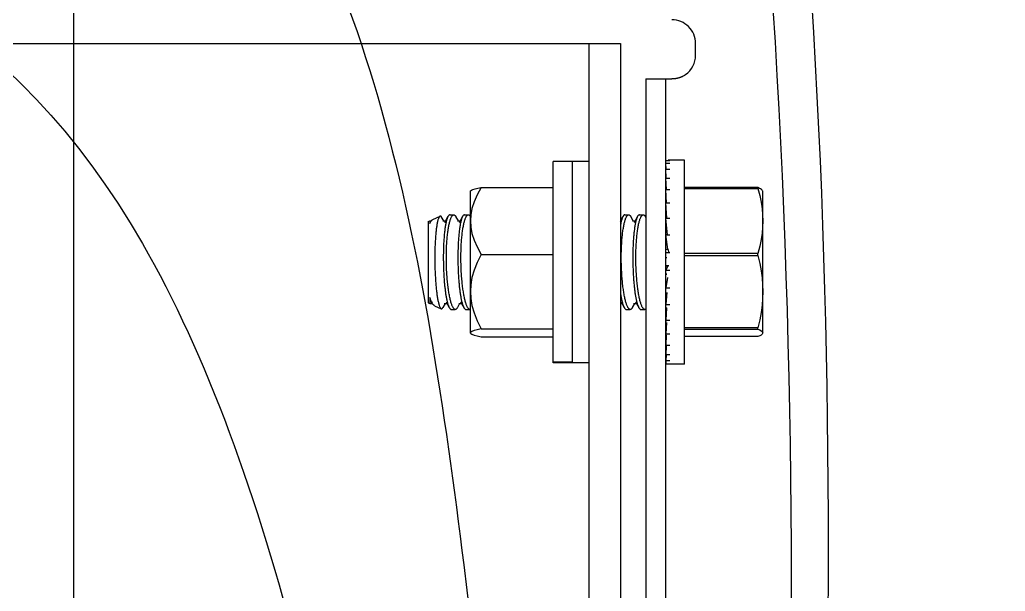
# Model space of a CAD drawing. Header units: feet. Extents: x -17 to 661, y -41 to 600.
# Drawn here: x 608.5351 to 608.9685, y 593.4901 to 593.7415 of the extents above; entities that cross this region are included whole.
import ezdxf

# ---------------------------------------------------------------- set-up
doc = ezdxf.new("R2010")
doc.units = ezdxf.units.FT
doc.header["$MEASUREMENT"] = 0
doc.linetypes.add('CENTER2', pattern=[1.125, 0.75, -0.125, 0.125, -0.125])
for name, color, linetype in [('E-ARRY-POST', 4, 'Continuous'), ('E-CABL-DW', 45, 'DW_CABLE'), ('E-CABL-INST', 1, 'INSTRUMENT_CABLE'), ('E-DIMS', 7, 'Continuous')]:
    doc.layers.add(name, color=color, linetype=linetype)
doc.styles.get("Standard").update_dxf_attribs({"font": 'arial.ttf'})
doc.linetypes.add('DW_CABLE', pattern='A,1,-0.2,["DW",Standard,S=0.1,R=0,X=-0.1,Y=-0.05],-0.2', length=1.4)
doc.linetypes.add('INSTRUMENT_CABLE', pattern='A,1,-0.2,["INST",Standard,S=0.1,R=0,X=-0.09,Y=-0.05],-0.3', length=1.5)

msp = doc.modelspace()

# ---------------------------------------------------------------- linework, layer by layer
at = {"layer": 'E-ARRY-POST', "color": 9}
for p, q in [((608.7993, 593.73112), (608.7993, 590.38671)), ((608.8105, 593.71545), (608.8105, 593.17811)), ((608.78555, 593.67914), (608.76972, 593.67914)), ((608.78555, 593.5906), (608.76972, 593.5906))]:
    msp.add_line(p, q, dxfattribs=at)
for points in [[(608.83229, 593.73112, 0.414214), (608.82188, 593.74154)], [(608.82793, 593.7174, 0.242096), (608.83229, 593.72587)]]:
    msp.add_lwpolyline(points, format="xyb", dxfattribs=at)
for points in [[(608.3183, 593.73112), (608.7993, 593.73112)], [(608.83229, 593.72587), (608.83229, 593.73112)], [(608.82793, 593.7174), (608.82777, 593.71728), (608.82761, 593.71717), (608.82744, 593.71706), (608.82727, 593.71696), (608.82709, 593.71685), (608.82692, 593.71675), (608.82674, 593.71666), (608.82656, 593.71656), (608.82637, 593.71647), (608.82619, 593.71639), (608.82601, 593.71631), (608.82582, 593.71623), (608.82564, 593.71616), (608.82545, 593.71609), (608.82527, 593.71602), (608.82508, 593.71596), (608.8249, 593.7159), (608.82472, 593.71585), (608.82454, 593.7158), (608.82437, 593.71576), (608.82419, 593.71571), (608.82402, 593.71568), (608.82385, 593.71564), (608.82368, 593.71561), (608.82351, 593.71558), (608.82334, 593.71556), (608.82317, 593.71554), (608.82299, 593.71552), (608.82282, 593.7155), (608.82266, 593.71548), (608.82249, 593.71547), (608.82233, 593.71546), (608.82217, 593.71546), (608.82202, 593.71545), (608.82188, 593.71545)], [(608.8105, 593.71545), (608.82188, 593.71545)], [(608.81922, 593.17811), (608.81922, 593.71545)], [(608.76972, 593.5906), (608.76972, 593.67914)], [(608.77805, 593.67914), (608.77805, 593.5906)], [(608.81922, 593.67965), (608.82102, 593.67965)], [(608.81927, 593.67835), (608.81922, 593.67965)], [(608.81927, 593.67835), (608.81922, 593.67959)], [(608.81922, 593.67835), (608.82102, 593.67835)], [(608.81933, 593.67573), (608.81922, 593.67835)], [(608.82746, 593.67979), (608.8202, 593.67979)], [(608.82746, 593.58995), (608.82746, 593.67979)], [(608.81932, 593.67573), (608.81922, 593.67817)], [(608.81922, 593.67573), (608.82102, 593.67573)], [(608.81939, 593.67187), (608.81922, 593.67573)], [(608.81938, 593.67187), (608.81922, 593.67543)], [(608.81922, 593.67187), (608.82102, 593.67187)], [(608.81946, 593.66689), (608.81922, 593.67187)], [(608.81944, 593.66689), (608.81922, 593.67146)], [(608.73809, 593.6677), (608.73627, 593.66444), (608.73492, 593.6614), (608.73399, 593.65852), (608.73344, 593.65574), (608.73326, 593.653)], [(608.73326, 593.66612), (608.7334, 593.66626)], [(608.73326, 593.60362), (608.73326, 593.66612)], [(608.7334, 593.66626), (608.73379, 593.66653), (608.73443, 593.6668), (608.73535, 593.66708), (608.73656, 593.66738), (608.73809, 593.6677)], [(608.73809, 593.6677), (608.76972, 593.6677)], [(608.81922, 593.66689), (608.82102, 593.66689)], [(608.81955, 593.66093), (608.81922, 593.66689)], [(608.81953, 593.66093), (608.81922, 593.66638)], [(608.8597, 593.66765), (608.82746, 593.66765)], [(608.82746, 593.66728), (608.8597, 593.66728)], [(608.8597, 593.66728), (608.8597, 593.66765)], [(608.86177, 593.66626), (608.8616, 593.66652), (608.86131, 593.66678), (608.86091, 593.66706), (608.86038, 593.66734), (608.8597, 593.66765)], [(608.8597, 593.66728), (608.86051, 593.66413), (608.8611, 593.66119), (608.86152, 593.65838), (608.86176, 593.65567), (608.86184, 593.653)], [(608.86184, 593.66612), (608.86177, 593.66626)], [(608.86184, 593.60362), (608.86184, 593.66612)], [(608.81922, 593.66093), (608.82102, 593.66093)], [(608.81968, 593.65418), (608.81922, 593.66093)], [(608.81953, 593.65596), (608.81922, 593.66034)], [(608.7147, 593.6527), (608.71541, 593.65303)], [(608.7147, 593.6527), (608.7147, 593.61704)], [(608.71541, 593.65303), (608.71607, 593.65304)], [(608.71541, 593.65303), (608.71541, 593.65302), (608.71541, 593.65302), (608.71541, 593.65301), (608.71541, 593.65299), (608.71541, 593.65297), (608.71541, 593.65295), (608.71541, 593.65292), (608.71541, 593.65289), (608.71541, 593.65285), (608.71541, 593.65281), (608.71541, 593.65277), (608.71541, 593.65272), (608.71541, 593.65266), (608.71542, 593.6526), (608.71542, 593.65254), (608.71542, 593.65247), (608.71542, 593.6524), (608.71543, 593.65233), (608.71543, 593.65225), (608.71543, 593.65216), (608.71544, 593.65207), (608.71544, 593.65198), (608.71545, 593.65188)], [(608.71545, 593.65188), (608.7155, 593.65201), (608.71555, 593.65213), (608.7156, 593.65224), (608.71566, 593.65235), (608.71571, 593.65246), (608.71577, 593.65256), (608.71582, 593.65266), (608.71588, 593.65276), (608.71593, 593.65285), (608.71599, 593.65293), (608.71605, 593.65301), (608.71611, 593.65309), (608.71616, 593.65316), (608.71622, 593.65323), (608.71628, 593.65329), (608.71634, 593.65335), (608.7164, 593.65341), (608.71646, 593.65346), (608.71652, 593.65351), (608.71658, 593.65355), (608.71664, 593.65359), (608.7167, 593.65362), (608.71676, 593.65365)], [(608.71567, 593.65238), (608.71574, 593.65251)], [(608.71675, 593.65366), (608.71992, 593.65513)], [(608.72017, 593.65516), (608.72009, 593.65517), (608.72001, 593.65516), (608.71992, 593.65513), (608.71984, 593.65508), (608.71976, 593.65501), (608.71967, 593.65492), (608.71959, 593.65481), (608.71951, 593.65468), (608.71943, 593.65452), (608.71935, 593.65435), (608.71927, 593.65415), (608.71919, 593.65393), (608.71911, 593.65369), (608.71903, 593.65343), (608.71895, 593.65316), (608.71888, 593.65286), (608.71881, 593.65254), (608.71874, 593.65221), (608.71867, 593.65186), (608.7186, 593.6515), (608.71854, 593.65112), (608.71847, 593.65073), (608.71841, 593.65033), (608.71835, 593.64992), (608.7183, 593.64948), (608.71824, 593.64903), (608.71819, 593.64856), (608.71814, 593.64807), (608.71809, 593.64756), (608.71804, 593.64704), (608.71799, 593.64651), (608.71795, 593.64596), (608.71791, 593.64539), (608.71787, 593.64482), (608.71783, 593.64423), (608.7178, 593.64363), (608.71777, 593.64302), (608.71774, 593.6424), (608.71772, 593.64178), (608.7177, 593.64115), (608.71768, 593.64051), (608.71766, 593.63988), (608.71765, 593.63924), (608.71764, 593.6386), (608.71763, 593.63796), (608.71763, 593.63733), (608.71763, 593.6367)], [(608.72065, 593.65466), (608.72064, 593.65469), (608.72062, 593.65472), (608.72061, 593.65474), (608.72059, 593.65476), (608.72058, 593.65479), (608.72056, 593.65481), (608.72055, 593.65483), (608.72053, 593.65485), (608.72052, 593.65487), (608.7205, 593.65489), (608.72049, 593.65491), (608.72047, 593.65493), (608.72046, 593.65495), (608.72044, 593.65497), (608.72043, 593.65498), (608.72041, 593.655), (608.7204, 593.65501), (608.72038, 593.65503), (608.72037, 593.65504), (608.72035, 593.65505), (608.72034, 593.65507), (608.72032, 593.65508), (608.72031, 593.65509), (608.72029, 593.6551), (608.72028, 593.65511), (608.72026, 593.65512), (608.72024, 593.65513), (608.72023, 593.65513), (608.72021, 593.65514), (608.7202, 593.65515), (608.72018, 593.65515), (608.72017, 593.65516)], [(608.72159, 593.65303), (608.72065, 593.65466)], [(608.72122, 593.65302), (608.72243, 593.65304)], [(608.72432, 593.6557), (608.72422, 593.65569), (608.72412, 593.65566), (608.72401, 593.65561), (608.72391, 593.65554), (608.72381, 593.65545), (608.72371, 593.65534), (608.7236, 593.6552), (608.72351, 593.65505), (608.72341, 593.65488), (608.72331, 593.65468), (608.72321, 593.65447), (608.72312, 593.65423), (608.72303, 593.65398), (608.72294, 593.6537), (608.72285, 593.65341), (608.72277, 593.6531), (608.72268, 593.65278), (608.7226, 593.65244), (608.72252, 593.65209), (608.72245, 593.65172), (608.72238, 593.65134), (608.72231, 593.65094), (608.72224, 593.65054), (608.72217, 593.65011), (608.72211, 593.64966), (608.72205, 593.6492), (608.72199, 593.64872), (608.72193, 593.64823), (608.72187, 593.64772), (608.72182, 593.64719), (608.72177, 593.64665), (608.72172, 593.6461), (608.72168, 593.64553), (608.72164, 593.64495), (608.7216, 593.64436), (608.72156, 593.64376), (608.72153, 593.64315), (608.7215, 593.64254), (608.72147, 593.64191), (608.72145, 593.64129), (608.72143, 593.64066), (608.72142, 593.64002), (608.7214, 593.63939), (608.72139, 593.63875), (608.72138, 593.63811), (608.72138, 593.63748), (608.72138, 593.63685)], [(608.72208, 593.65238), (608.72341, 593.65488)], [(608.72272, 593.63685), (608.72272, 593.63752), (608.72273, 593.6382), (608.72274, 593.63888), (608.72275, 593.63956), (608.72277, 593.64023), (608.7228, 593.64091), (608.72282, 593.64158), (608.72285, 593.64225), (608.72289, 593.6429), (608.72293, 593.64356), (608.72297, 593.6442), (608.72302, 593.64483), (608.72307, 593.64545), (608.72313, 593.64605), (608.72319, 593.64664), (608.72325, 593.64722), (608.72332, 593.64778), (608.72339, 593.64832), (608.72346, 593.64885), (608.72354, 593.64936), (608.72361, 593.64984), (608.72369, 593.65031), (608.72378, 593.65076), (608.72386, 593.65119), (608.72395, 593.65159), (608.72404, 593.65199), (608.72413, 593.65237), (608.72422, 593.65273), (608.72432, 593.65308), (608.72442, 593.6534), (608.72452, 593.65371), (608.72463, 593.654), (608.72474, 593.65427), (608.72485, 593.65452), (608.72496, 593.65474), (608.72507, 593.65494), (608.72518, 593.65512), (608.72529, 593.65527), (608.72541, 593.6554), (608.72552, 593.65551), (608.72564, 593.65559), (608.72575, 593.65565), (608.72586, 593.65569), (608.72598, 593.6557), (608.72609, 593.65569), (608.7262, 593.65566), (608.72631, 593.65561)], [(608.72432, 593.6557), (608.72599, 593.6557)], [(608.72631, 593.65561), (608.72634, 593.65559), (608.72637, 593.65557), (608.72639, 593.65556), (608.72642, 593.65553), (608.72645, 593.65551), (608.72647, 593.65549), (608.7265, 593.65546), (608.72653, 593.65544), (608.72656, 593.65541), (608.72658, 593.65538), (608.72661, 593.65535), (608.72664, 593.65532), (608.72667, 593.65529), (608.72669, 593.65525), (608.72672, 593.65522), (608.72675, 593.65518), (608.72678, 593.65514), (608.7268, 593.6551), (608.72683, 593.65506), (608.72686, 593.65501), (608.72689, 593.65497), (608.72691, 593.65492), (608.72694, 593.65488)], [(608.728, 593.65303), (608.72694, 593.65488)], [(608.72763, 593.65302), (608.72884, 593.65304)], [(608.73073, 593.6557), (608.73063, 593.65569), (608.73053, 593.65566), (608.73042, 593.65561), (608.73032, 593.65554), (608.73022, 593.65545), (608.73012, 593.65534), (608.73002, 593.6552), (608.72992, 593.65505), (608.72982, 593.65488), (608.72972, 593.65468), (608.72962, 593.65447), (608.72953, 593.65423), (608.72944, 593.65398), (608.72935, 593.6537), (608.72926, 593.65341), (608.72918, 593.6531), (608.72909, 593.65278), (608.72901, 593.65244), (608.72893, 593.65209), (608.72886, 593.65172), (608.72879, 593.65134), (608.72872, 593.65094), (608.72865, 593.65054), (608.72858, 593.65011), (608.72852, 593.64966), (608.72846, 593.6492), (608.7284, 593.64872), (608.72834, 593.64823), (608.72829, 593.64772), (608.72823, 593.64719), (608.72818, 593.64665), (608.72813, 593.6461), (608.72809, 593.64553), (608.72805, 593.64495), (608.72801, 593.64436), (608.72797, 593.64376), (608.72794, 593.64315), (608.72791, 593.64254), (608.72789, 593.64191), (608.72786, 593.64129), (608.72784, 593.64066), (608.72783, 593.64002), (608.72781, 593.63939), (608.7278, 593.63875), (608.72779, 593.63811), (608.72779, 593.63748), (608.72779, 593.63685)], [(608.72849, 593.65238), (608.72982, 593.65488)], [(608.72913, 593.63685), (608.72913, 593.63752), (608.72914, 593.6382), (608.72915, 593.63888), (608.72916, 593.63956), (608.72918, 593.64023), (608.72921, 593.64091), (608.72923, 593.64158), (608.72926, 593.64225), (608.7293, 593.6429), (608.72934, 593.64356), (608.72938, 593.6442), (608.72943, 593.64483), (608.72948, 593.64545), (608.72954, 593.64605), (608.7296, 593.64664), (608.72966, 593.64722), (608.72973, 593.64778), (608.7298, 593.64832), (608.72987, 593.64885), (608.72995, 593.64936), (608.73002, 593.64984), (608.7301, 593.65031), (608.73019, 593.65076), (608.73027, 593.65119), (608.73036, 593.65159), (608.73045, 593.65199), (608.73054, 593.65237), (608.73063, 593.65273), (608.73073, 593.65308), (608.73083, 593.6534), (608.73093, 593.65371), (608.73104, 593.654), (608.73115, 593.65427), (608.73126, 593.65452), (608.73137, 593.65474), (608.73148, 593.65494), (608.73159, 593.65512), (608.7317, 593.65527), (608.73182, 593.6554), (608.73193, 593.65551), (608.73205, 593.65559), (608.73216, 593.65565), (608.73227, 593.65569), (608.73239, 593.6557), (608.7325, 593.65569), (608.73261, 593.65566), (608.73272, 593.65561)], [(608.73073, 593.6557), (608.7324, 593.6557)], [(608.73272, 593.65561), (608.73275, 593.65559), (608.73277, 593.65558), (608.73279, 593.65556), (608.73282, 593.65555), (608.73284, 593.65553), (608.73286, 593.65551), (608.73288, 593.65549), (608.73291, 593.65547), (608.73293, 593.65545), (608.73295, 593.65542), (608.73298, 593.6554), (608.733, 593.65537), (608.73303, 593.65535), (608.73305, 593.65532), (608.73307, 593.65529), (608.7331, 593.65526), (608.73312, 593.65523), (608.73314, 593.6552), (608.73317, 593.65517), (608.73319, 593.65513), (608.73321, 593.6551), (608.73324, 593.65506), (608.73326, 593.65503)], [(608.73326, 593.653), (608.73344, 593.65026), (608.73399, 593.64748), (608.73492, 593.6446), (608.73627, 593.64156), (608.73809, 593.6383)], [(608.80125, 593.6557), (608.80115, 593.65569), (608.80106, 593.65567), (608.80096, 593.65562), (608.80087, 593.65556), (608.80078, 593.65549), (608.80068, 593.6554), (608.80059, 593.65529), (608.8005, 593.65516), (608.80041, 593.65502), (608.80032, 593.65486), (608.80023, 593.65468), (608.80014, 593.65448), (608.80006, 593.65427), (608.79997, 593.65404), (608.79989, 593.6538), (608.79981, 593.65354), (608.79973, 593.65326), (608.79966, 593.65297), (608.79958, 593.65267), (608.79951, 593.65236), (608.79944, 593.65203), (608.79937, 593.6517), (608.7993, 593.65135)], [(608.7993, 593.65294), (608.80033, 593.65488)], [(608.7993, 593.65304), (608.79935, 593.65304)], [(608.79964, 593.63685), (608.79965, 593.63753), (608.79965, 593.6382), (608.79966, 593.63888), (608.79968, 593.63956), (608.7997, 593.64024), (608.79972, 593.64091), (608.79975, 593.64159), (608.79978, 593.64225), (608.79981, 593.64291), (608.79985, 593.64357), (608.7999, 593.64421), (608.79995, 593.64484), (608.8, 593.64546), (608.80005, 593.64606), (608.80011, 593.64665), (608.80018, 593.64723), (608.80024, 593.64779), (608.80031, 593.64833), (608.80039, 593.64886), (608.80046, 593.64936), (608.80054, 593.64985), (608.80062, 593.65032), (608.8007, 593.65076), (608.80078, 593.65119), (608.80087, 593.6516), (608.80096, 593.65199), (608.80105, 593.65237), (608.80115, 593.65274), (608.80125, 593.65309), (608.80135, 593.65341), (608.80145, 593.65372), (608.80156, 593.65401), (608.80166, 593.65428), (608.80177, 593.65453), (608.80188, 593.65475), (608.80199, 593.65495), (608.80211, 593.65512), (608.80222, 593.65528), (608.80233, 593.6554), (608.80245, 593.65551), (608.80256, 593.65559), (608.80268, 593.65565), (608.80279, 593.65569), (608.8029, 593.6557), (608.80301, 593.65569), (608.80313, 593.65566), (608.80324, 593.65561)], [(608.80125, 593.6557), (608.80291, 593.6557)], [(608.80324, 593.65561), (608.80329, 593.65557), (608.80335, 593.65553), (608.80341, 593.65548), (608.80346, 593.65543), (608.80352, 593.65537), (608.80358, 593.6553), (608.80363, 593.65523), (608.80369, 593.65515), (608.80375, 593.65506), (608.80381, 593.65497), (608.80386, 593.65487)], [(608.80492, 593.65303), (608.80386, 593.65488)], [(608.80455, 593.65302), (608.80576, 593.65304)], [(608.80766, 593.6557), (608.80755, 593.65569), (608.80745, 593.65566), (608.80735, 593.65561), (608.80724, 593.65554), (608.80714, 593.65545), (608.80704, 593.65534), (608.80694, 593.6552), (608.80684, 593.65505), (608.80674, 593.65488), (608.80664, 593.65468), (608.80655, 593.65447), (608.80645, 593.65423), (608.80636, 593.65398), (608.80627, 593.6537), (608.80619, 593.65341), (608.8061, 593.6531), (608.80602, 593.65278), (608.80594, 593.65244), (608.80586, 593.65209), (608.80578, 593.65172), (608.80571, 593.65134), (608.80564, 593.65094), (608.80557, 593.65054), (608.80551, 593.65011), (608.80544, 593.64966), (608.80538, 593.6492), (608.80532, 593.64872), (608.80526, 593.64823), (608.80521, 593.64772), (608.80516, 593.64719), (608.8051, 593.64665), (608.80506, 593.6461), (608.80501, 593.64553), (608.80497, 593.64495), (608.80493, 593.64436), (608.8049, 593.64376), (608.80486, 593.64315), (608.80483, 593.64254), (608.80481, 593.64191), (608.80479, 593.64129), (608.80477, 593.64066), (608.80475, 593.64002), (608.80473, 593.63939), (608.80472, 593.63875), (608.80472, 593.63811), (608.80471, 593.63748), (608.80471, 593.63685)], [(608.80541, 593.65238), (608.80674, 593.65488)], [(608.80605, 593.63685), (608.80606, 593.63753), (608.80606, 593.6382), (608.80607, 593.63888), (608.80609, 593.63956), (608.80611, 593.64024), (608.80613, 593.64091), (608.80616, 593.64159), (608.80619, 593.64225), (608.80622, 593.64291), (608.80626, 593.64357), (608.80631, 593.64421), (608.80636, 593.64484), (608.80641, 593.64546), (608.80646, 593.64606), (608.80652, 593.64665), (608.80659, 593.64723), (608.80665, 593.64779), (608.80672, 593.64833), (608.8068, 593.64886), (608.80687, 593.64936), (608.80695, 593.64985), (608.80703, 593.65032), (608.80711, 593.65076), (608.80719, 593.65119), (608.80728, 593.6516), (608.80737, 593.65199), (608.80746, 593.65237), (608.80756, 593.65274), (608.80766, 593.65309), (608.80776, 593.65341), (608.80786, 593.65372), (608.80797, 593.65401), (608.80807, 593.65428), (608.80818, 593.65453), (608.80829, 593.65475), (608.8084, 593.65495), (608.80852, 593.65512), (608.80863, 593.65528), (608.80874, 593.6554), (608.80886, 593.65551), (608.80897, 593.65559), (608.80909, 593.65565), (608.8092, 593.65569), (608.80931, 593.6557), (608.80942, 593.65569), (608.80954, 593.65566), (608.80965, 593.65561)], [(608.80766, 593.6557), (608.80932, 593.6557)], [(608.80965, 593.65561), (608.8097, 593.65557), (608.80976, 593.65553), (608.80982, 593.65548), (608.80987, 593.65543), (608.80993, 593.65537), (608.80999, 593.6553), (608.81004, 593.65523), (608.8101, 593.65515), (608.81016, 593.65506), (608.81022, 593.65497), (608.81027, 593.65487)], [(608.8105, 593.65448), (608.81027, 593.65488)], [(608.81922, 593.65596), (608.81956, 593.65596)], [(608.81922, 593.65535), (608.8196, 593.65535)], [(608.81922, 593.65418), (608.82102, 593.65418)], [(608.8199, 593.64685), (608.81922, 593.65418)], [(608.81922, 593.65411), (608.81922, 593.65411)], [(608.81922, 593.6523), (608.81939, 593.6523)], [(608.86184, 593.653), (608.86176, 593.65033), (608.86152, 593.64762), (608.8611, 593.64481), (608.86051, 593.64187), (608.8597, 593.63872)], [(608.81922, 593.64995), (608.81961, 593.64995)], [(608.81922, 593.64714), (608.81987, 593.64714)], [(608.81922, 593.64685), (608.82102, 593.64685)], [(608.82017, 593.64051), (608.81922, 593.64685)], [(608.81922, 593.64396), (608.81965, 593.64396)], [(608.81922, 593.64051), (608.82017, 593.64051)], [(608.82017, 593.64051), (608.82049, 593.63915)], [(608.71763, 593.6367), (608.71763, 593.63606), (608.71763, 593.63542), (608.71764, 593.63478), (608.71765, 593.63412), (608.71766, 593.63347), (608.71768, 593.63281), (608.7177, 593.63215), (608.71772, 593.63149), (608.71774, 593.63083), (608.71777, 593.63018), (608.7178, 593.62952), (608.71783, 593.62888), (608.71787, 593.62824), (608.71791, 593.62761), (608.71795, 593.62699), (608.71799, 593.62638), (608.71804, 593.62577), (608.71809, 593.62519), (608.71814, 593.62461), (608.71819, 593.62405), (608.71824, 593.6235), (608.7183, 593.62297), (608.71835, 593.62246), (608.71841, 593.62196), (608.71847, 593.62147), (608.71854, 593.62099), (608.7186, 593.62052), (608.71867, 593.62006), (608.71874, 593.61962), (608.71881, 593.61918), (608.71888, 593.61876), (608.71895, 593.61836), (608.71903, 593.61797), (608.71911, 593.6176), (608.71919, 593.61725), (608.71927, 593.61691), (608.71935, 593.6166), (608.71943, 593.61631), (608.71951, 593.61603), (608.71959, 593.61578), (608.71967, 593.61555), (608.71976, 593.61533), (608.71984, 593.61514), (608.71992, 593.61497), (608.72001, 593.61482), (608.72009, 593.61469), (608.72017, 593.61458)], [(608.72138, 593.63685), (608.72138, 593.63632), (608.72138, 593.63578), (608.72139, 593.63523), (608.72139, 593.63468), (608.7214, 593.63413), (608.72142, 593.63357), (608.72143, 593.63301), (608.72145, 593.63245), (608.72147, 593.6319), (608.72149, 593.63134), (608.72151, 593.63078), (608.72154, 593.63023), (608.72156, 593.62968), (608.72159, 593.62913), (608.72163, 593.62858), (608.72166, 593.62805), (608.7217, 593.62751), (608.72174, 593.62699), (608.72178, 593.62647), (608.72182, 593.62595), (608.72187, 593.62545), (608.72191, 593.62495), (608.72196, 593.62447), (608.72201, 593.62399), (608.72206, 593.62352), (608.72212, 593.62307), (608.72217, 593.62262), (608.72223, 593.62219), (608.72228, 593.62177), (608.72234, 593.62136), (608.7224, 593.62095), (608.72246, 593.62055), (608.72253, 593.62016), (608.7226, 593.61978), (608.72266, 593.61941), (608.72273, 593.61904), (608.72281, 593.61868), (608.72288, 593.61834), (608.72295, 593.618), (608.72303, 593.61768), (608.72311, 593.61736), (608.72319, 593.61707), (608.72327, 593.61678), (608.72335, 593.61651), (608.72343, 593.61625), (608.72352, 593.616), (608.7236, 593.61577), (608.72369, 593.61556), (608.72377, 593.61535), (608.72386, 593.61517), (608.72395, 593.61499), (608.72403, 593.61484), (608.72412, 593.61469), (608.72421, 593.61456), (608.7243, 593.61445), (608.72438, 593.61435), (608.72447, 593.61426), (608.72456, 593.61419), (608.72465, 593.61413)], [(608.72631, 593.61413), (608.7262, 593.61421), (608.72609, 593.6143), (608.72598, 593.61443), (608.72586, 593.61457), (608.72575, 593.61474), (608.72564, 593.61493), (608.72552, 593.61514), (608.72541, 593.61537), (608.72529, 593.61563), (608.72518, 593.61591), (608.72507, 593.61622), (608.72496, 593.61654), (608.72485, 593.61689), (608.72474, 593.61726), (608.72463, 593.61764), (608.72452, 593.61805), (608.72442, 593.61847), (608.72432, 593.61891), (608.72422, 593.61936), (608.72413, 593.61983), (608.72404, 593.62031), (608.72395, 593.6208), (608.72386, 593.62131), (608.72378, 593.62182), (608.72369, 593.62236), (608.72361, 593.62291), (608.72354, 593.62348), (608.72346, 593.62407), (608.72339, 593.62468), (608.72332, 593.62529), (608.72325, 593.62592), (608.72319, 593.62657), (608.72313, 593.62722), (608.72307, 593.62789), (608.72302, 593.62856), (608.72297, 593.62924), (608.72293, 593.62993), (608.72289, 593.63062), (608.72285, 593.63132), (608.72282, 593.63202), (608.7228, 593.63272), (608.72277, 593.63342), (608.72275, 593.63411), (608.72274, 593.63481), (608.72273, 593.6355), (608.72272, 593.63618), (608.72272, 593.63685)], [(608.72779, 593.63685), (608.72779, 593.63632), (608.72779, 593.63578), (608.7278, 593.63523), (608.7278, 593.63468), (608.72781, 593.63413), (608.72783, 593.63357), (608.72784, 593.63301), (608.72786, 593.63245), (608.72788, 593.6319), (608.7279, 593.63134), (608.72792, 593.63078), (608.72795, 593.63023), (608.72797, 593.62968), (608.72801, 593.62913), (608.72804, 593.62858), (608.72807, 593.62805), (608.72811, 593.62751), (608.72815, 593.62699), (608.72819, 593.62647), (608.72823, 593.62595), (608.72828, 593.62545), (608.72832, 593.62495), (608.72837, 593.62447), (608.72842, 593.62399), (608.72847, 593.62352), (608.72853, 593.62307), (608.72858, 593.62262), (608.72864, 593.62219), (608.72869, 593.62177), (608.72875, 593.62136), (608.72881, 593.62095), (608.72887, 593.62055), (608.72894, 593.62016), (608.72901, 593.61978), (608.72907, 593.61941), (608.72914, 593.61904), (608.72922, 593.61868), (608.72929, 593.61834), (608.72936, 593.618), (608.72944, 593.61768), (608.72952, 593.61736), (608.7296, 593.61707), (608.72968, 593.61678), (608.72976, 593.61651), (608.72984, 593.61625), (608.72993, 593.616), (608.73001, 593.61577), (608.7301, 593.61556), (608.73018, 593.61535), (608.73027, 593.61517), (608.73036, 593.61499), (608.73044, 593.61484), (608.73053, 593.61469), (608.73062, 593.61456), (608.73071, 593.61445), (608.7308, 593.61435), (608.73088, 593.61426), (608.73097, 593.61419), (608.73106, 593.61413)], [(608.73272, 593.61413), (608.73261, 593.61421), (608.7325, 593.6143), (608.73239, 593.61443), (608.73227, 593.61457), (608.73216, 593.61474), (608.73205, 593.61493), (608.73193, 593.61514), (608.73182, 593.61537), (608.7317, 593.61563), (608.73159, 593.61591), (608.73148, 593.61622), (608.73137, 593.61654), (608.73126, 593.61689), (608.73115, 593.61726), (608.73104, 593.61764), (608.73093, 593.61805), (608.73083, 593.61847), (608.73073, 593.61891), (608.73063, 593.61936), (608.73054, 593.61983), (608.73045, 593.62031), (608.73036, 593.6208), (608.73027, 593.62131), (608.73019, 593.62182), (608.7301, 593.62236), (608.73002, 593.62291), (608.72995, 593.62348), (608.72987, 593.62407), (608.7298, 593.62468), (608.72973, 593.62529), (608.72966, 593.62592), (608.7296, 593.62657), (608.72954, 593.62722), (608.72948, 593.62789), (608.72943, 593.62856), (608.72938, 593.62924), (608.72934, 593.62993), (608.7293, 593.63062), (608.72926, 593.63132), (608.72923, 593.63202), (608.72921, 593.63272), (608.72918, 593.63342), (608.72916, 593.63411), (608.72915, 593.63481), (608.72914, 593.6355), (608.72913, 593.63618), (608.72913, 593.63685)], [(608.73809, 593.6383), (608.73627, 593.63467), (608.73492, 593.63128), (608.73399, 593.62806), (608.73344, 593.62495), (608.73326, 593.62189)], [(608.73809, 593.6383), (608.76972, 593.6383)], [(608.80324, 593.61413), (608.80313, 593.61421), (608.80301, 593.6143), (608.8029, 593.61442), (608.80279, 593.61457), (608.80268, 593.61473), (608.80256, 593.61492), (608.80245, 593.61513), (608.80233, 593.61537), (608.80222, 593.61563), (608.80211, 593.6159), (608.80199, 593.61621), (608.80188, 593.61653), (608.80177, 593.61688), (608.80166, 593.61724), (608.80156, 593.61763), (608.80145, 593.61804), (608.80135, 593.61846), (608.80125, 593.6189), (608.80115, 593.61935), (608.80105, 593.61982), (608.80096, 593.6203), (608.80087, 593.6208), (608.80078, 593.6213), (608.8007, 593.62182), (608.80062, 593.62235), (608.80054, 593.6229), (608.80046, 593.62347), (608.80039, 593.62406), (608.80031, 593.62466), (608.80024, 593.62528), (608.80018, 593.62591), (608.80011, 593.62655), (608.80005, 593.62721), (608.8, 593.62787), (608.79995, 593.62855), (608.7999, 593.62923), (608.79985, 593.62992), (608.79981, 593.63061), (608.79978, 593.63131), (608.79975, 593.63201), (608.79972, 593.63271), (608.7997, 593.63341), (608.79968, 593.63411), (608.79966, 593.63481), (608.79965, 593.6355), (608.79965, 593.63618), (608.79964, 593.63685)], [(608.80471, 593.63685), (608.80471, 593.63632), (608.80471, 593.63578), (608.80472, 593.63523), (608.80473, 593.63468), (608.80474, 593.63413), (608.80475, 593.63357), (608.80476, 593.63301), (608.80478, 593.63245), (608.8048, 593.6319), (608.80482, 593.63134), (608.80484, 593.63078), (608.80487, 593.63023), (608.8049, 593.62968), (608.80493, 593.62913), (608.80496, 593.62858), (608.805, 593.62805), (608.80503, 593.62751), (608.80507, 593.62699), (608.80511, 593.62647), (608.80516, 593.62595), (608.8052, 593.62545), (608.80525, 593.62495), (608.8053, 593.62447), (608.80535, 593.62399), (608.8054, 593.62352), (608.80545, 593.62307), (608.8055, 593.62262), (608.80556, 593.62219), (608.80562, 593.62177), (608.80567, 593.62136), (608.80573, 593.62095), (608.8058, 593.62055), (608.80586, 593.62016), (608.80593, 593.61978), (608.806, 593.61941), (608.80607, 593.61904), (608.80614, 593.61868), (608.80621, 593.61834), (608.80629, 593.618), (608.80636, 593.61768), (608.80644, 593.61736), (608.80652, 593.61707), (608.8066, 593.61678), (608.80668, 593.61651), (608.80677, 593.61625), (608.80685, 593.616), (608.80693, 593.61577), (608.80702, 593.61556), (608.80711, 593.61535), (608.80719, 593.61517), (608.80728, 593.61499), (608.80737, 593.61484), (608.80745, 593.61469), (608.80754, 593.61456), (608.80763, 593.61445), (608.80772, 593.61435), (608.80781, 593.61426), (608.80789, 593.61419), (608.80798, 593.61413)], [(608.80965, 593.61413), (608.80954, 593.61421), (608.80942, 593.6143), (608.80931, 593.61442), (608.8092, 593.61457), (608.80909, 593.61473), (608.80897, 593.61492), (608.80886, 593.61513), (608.80874, 593.61537), (608.80863, 593.61563), (608.80852, 593.6159), (608.8084, 593.61621), (608.80829, 593.61653), (608.80818, 593.61688), (608.80807, 593.61724), (608.80797, 593.61763), (608.80786, 593.61804), (608.80776, 593.61846), (608.80766, 593.6189), (608.80756, 593.61935), (608.80746, 593.61982), (608.80737, 593.6203), (608.80728, 593.6208), (608.80719, 593.6213), (608.80711, 593.62182), (608.80703, 593.62235), (608.80695, 593.6229), (608.80687, 593.62347), (608.8068, 593.62406), (608.80672, 593.62466), (608.80665, 593.62528), (608.80659, 593.62591), (608.80652, 593.62655), (608.80646, 593.62721), (608.80641, 593.62787), (608.80636, 593.62855), (608.80631, 593.62923), (608.80626, 593.62992), (608.80622, 593.63061), (608.80619, 593.63131), (608.80616, 593.63201), (608.80613, 593.63271), (608.80611, 593.63341), (608.80609, 593.63411), (608.80607, 593.63481), (608.80606, 593.6355), (608.80606, 593.63618), (608.80605, 593.63685)], [(608.81922, 593.63915), (608.82102, 593.63915)], [(608.81922, 593.63688), (608.81974, 593.63688)], [(608.8597, 593.63872), (608.82746, 593.63872)], [(608.82746, 593.63784), (608.8597, 593.63784)], [(608.8597, 593.63784), (608.8597, 593.63872)], [(608.8597, 593.63784), (608.86051, 593.63433), (608.8611, 593.63103), (608.86152, 593.6279), (608.86176, 593.62487), (608.86184, 593.62189)], [(608.82058, 593.63322), (608.81922, 593.63322)], [(608.81922, 593.6332), (608.82017, 593.6332)], [(608.82017, 593.6332), (608.81922, 593.63132)], [(608.81922, 593.63132), (608.82102, 593.63132)], [(608.8196, 593.62964), (608.81922, 593.62964)], [(608.81922, 593.62956), (608.81962, 593.62956)], [(608.81995, 593.62815), (608.81922, 593.62359)], [(608.81964, 593.62622), (608.81922, 593.62622)], [(608.81922, 593.62608), (608.81962, 593.62608)], [(608.81922, 593.62359), (608.82102, 593.62359)], [(608.81934, 593.62306), (608.81922, 593.62306)], [(608.81922, 593.62288), (608.81939, 593.62288)], [(608.71545, 593.61938), (608.71544, 593.61919), (608.71544, 593.61901), (608.71543, 593.61884), (608.71543, 593.61867), (608.71542, 593.61851), (608.71542, 593.61836), (608.71542, 593.61821), (608.71541, 593.61807), (608.71541, 593.61794), (608.71541, 593.61781), (608.71541, 593.61769), (608.71541, 593.61758), (608.71541, 593.61747), (608.71541, 593.61737), (608.71541, 593.61728), (608.71541, 593.6172), (608.71541, 593.61712), (608.71541, 593.61705), (608.71541, 593.61698), (608.71541, 593.61692), (608.71541, 593.61687), (608.71542, 593.61683), (608.71542, 593.61679)], [(608.71715, 593.61599), (608.71709, 593.61603), (608.71704, 593.61608), (608.71699, 593.61614), (608.71694, 593.61619), (608.71689, 593.61625), (608.71684, 593.61631), (608.71679, 593.61638), (608.71674, 593.61644), (608.71669, 593.61651), (608.71664, 593.61659), (608.71659, 593.61666), (608.71654, 593.61674), (608.71649, 593.61683), (608.71644, 593.61691), (608.71639, 593.617), (608.71634, 593.61709), (608.71629, 593.61719), (608.71624, 593.61728), (608.71619, 593.61738), (608.71614, 593.61749), (608.7161, 593.61759), (608.71605, 593.6177), (608.716, 593.61781), (608.71595, 593.61793), (608.7159, 593.61805), (608.71586, 593.61817), (608.71581, 593.61829), (608.71576, 593.61842), (608.71572, 593.61854), (608.71567, 593.61868), (608.71562, 593.61881), (608.71558, 593.61895), (608.71553, 593.61909), (608.71549, 593.61923), (608.71545, 593.61938)], [(608.73326, 593.62189), (608.73344, 593.61884), (608.73399, 593.61573), (608.73492, 593.61251), (608.73627, 593.60912), (608.73809, 593.60548)], [(608.7993, 593.6211), (608.79935, 593.62078), (608.7994, 593.62046), (608.79946, 593.62014), (608.79951, 593.61983), (608.79956, 593.61953), (608.79962, 593.61923), (608.79968, 593.61893), (608.79974, 593.61864), (608.7998, 593.61836), (608.79986, 593.61809), (608.79992, 593.61782), (608.79998, 593.61757), (608.80004, 593.61732), (608.80011, 593.61707), (608.80017, 593.61684), (608.80024, 593.61661), (608.80031, 593.6164), (608.80037, 593.61619), (608.80044, 593.616), (608.80051, 593.61581), (608.80058, 593.61563), (608.80065, 593.61546), (608.80072, 593.6153), (608.80079, 593.61515), (608.80086, 593.61501), (608.80093, 593.61488), (608.801, 593.61476), (608.80107, 593.61465), (608.80114, 593.61455), (608.80122, 593.61445), (608.80129, 593.61437), (608.80136, 593.6143), (608.80143, 593.61423), (608.8015, 593.61418), (608.80157, 593.61413)], [(608.81972, 593.62146), (608.81922, 593.61621)], [(608.81961, 593.62026), (608.81922, 593.62026)], [(608.81922, 593.62003), (608.81959, 593.62003)], [(608.81938, 593.6179), (608.81922, 593.6179)], [(608.81922, 593.61764), (608.81936, 593.61764)], [(608.86184, 593.62189), (608.86176, 593.61891), (608.86152, 593.61588), (608.8611, 593.61275), (608.86051, 593.60946), (608.8597, 593.60594)], [(608.7147, 593.61704), (608.71544, 593.6167)], [(608.71542, 593.61679), (608.71542, 593.61677), (608.71542, 593.61676), (608.71542, 593.61675), (608.71542, 593.61674), (608.71543, 593.61673), (608.71543, 593.61672), (608.71543, 593.61671), (608.71543, 593.61671), (608.71543, 593.6167), (608.71543, 593.6167), (608.71544, 593.6167)], [(608.71544, 593.6167), (608.71656, 593.61671)], [(608.71618, 593.61736), (608.71643, 593.61693)], [(608.71755, 593.61572), (608.71751, 593.61573), (608.71747, 593.61575), (608.71744, 593.61577), (608.7174, 593.6158), (608.71736, 593.61582), (608.71733, 593.61584), (608.71729, 593.61587), (608.71725, 593.6159), (608.71722, 593.61593), (608.71718, 593.61596), (608.71715, 593.61599)], [(608.71755, 593.61571), (608.72042, 593.61438)], [(608.72017, 593.61458), (608.72018, 593.61457), (608.7202, 593.61455), (608.72021, 593.61453), (608.72023, 593.61451), (608.72025, 593.6145), (608.72026, 593.61448), (608.72028, 593.61447), (608.72029, 593.61446), (608.72031, 593.61444), (608.72032, 593.61443), (608.72034, 593.61442), (608.72035, 593.61441), (608.72037, 593.6144), (608.72038, 593.61439), (608.7204, 593.61438), (608.72042, 593.61438), (608.72043, 593.61437), (608.72045, 593.61436), (608.72046, 593.61436), (608.72048, 593.61435), (608.72049, 593.61435), (608.72051, 593.61435), (608.72052, 593.61434), (608.72054, 593.61434), (608.72055, 593.61434), (608.72057, 593.61434), (608.72058, 593.61434), (608.7206, 593.61434), (608.72061, 593.61434), (608.72063, 593.61434), (608.72065, 593.61435), (608.72066, 593.61435), (608.72068, 593.61436), (608.72069, 593.61436), (608.72071, 593.61437), (608.72072, 593.61437), (608.72074, 593.61438), (608.72075, 593.61439), (608.72077, 593.6144), (608.72078, 593.61441), (608.7208, 593.61442), (608.72081, 593.61443), (608.72083, 593.61444), (608.72084, 593.61445), (608.72086, 593.61447), (608.72087, 593.61448), (608.72089, 593.6145), (608.7209, 593.61451), (608.72092, 593.61453), (608.72093, 593.61454), (608.72095, 593.61456), (608.72096, 593.61458), (608.72098, 593.6146), (608.72099, 593.61462), (608.72101, 593.61464), (608.72102, 593.61466), (608.72104, 593.61468), (608.72105, 593.61471), (608.72107, 593.61473), (608.72108, 593.61475), (608.7211, 593.61478), (608.72111, 593.6148), (608.72112, 593.61483), (608.72114, 593.61486)], [(608.72212, 593.6167), (608.72114, 593.61486)], [(608.72175, 593.6167), (608.72296, 593.61671)], [(608.72259, 593.61736), (608.72402, 593.61486)], [(608.72465, 593.61413), (608.72468, 593.61411), (608.7247, 593.6141), (608.72473, 593.61409), (608.72476, 593.61408), (608.72479, 593.61407), (608.72482, 593.61406), (608.72485, 593.61405), (608.72488, 593.61405), (608.72491, 593.61404), (608.72494, 593.61404), (608.72497, 593.61404)], [(608.72497, 593.61404), (608.72664, 593.61404)], [(608.72755, 593.61486), (608.7275, 593.61476), (608.72744, 593.61467), (608.72739, 593.61459), (608.72734, 593.61452), (608.72729, 593.61445), (608.72723, 593.61438), (608.72718, 593.61432), (608.72713, 593.61427), (608.72707, 593.61422), (608.72702, 593.61418), (608.72696, 593.61414), (608.72691, 593.61411), (608.72685, 593.61409), (608.7268, 593.61407), (608.72675, 593.61405), (608.72669, 593.61404), (608.72664, 593.61404), (608.72658, 593.61404), (608.72653, 593.61405), (608.72647, 593.61406), (608.72642, 593.61408), (608.72637, 593.6141), (608.72631, 593.61413)], [(608.72853, 593.6167), (608.72755, 593.61486)], [(608.72816, 593.6167), (608.72937, 593.61671)], [(608.729, 593.61736), (608.73043, 593.61486)], [(608.73106, 593.61413), (608.73109, 593.61411), (608.73111, 593.6141), (608.73114, 593.61409), (608.73117, 593.61408), (608.7312, 593.61407), (608.73123, 593.61406), (608.73126, 593.61405), (608.73129, 593.61405), (608.73132, 593.61404), (608.73135, 593.61404), (608.73138, 593.61404)], [(608.73138, 593.61404), (608.73305, 593.61404)], [(608.73326, 593.61408), (608.73324, 593.61407), (608.73321, 593.61407), (608.73319, 593.61406), (608.73317, 593.61405), (608.73314, 593.61405), (608.73312, 593.61404), (608.7331, 593.61404), (608.73307, 593.61404), (608.73305, 593.61404), (608.73303, 593.61404), (608.733, 593.61404), (608.73298, 593.61404), (608.73295, 593.61405), (608.73293, 593.61405), (608.73291, 593.61405), (608.73288, 593.61406), (608.73286, 593.61407), (608.73284, 593.61408), (608.73282, 593.61408), (608.73279, 593.61409), (608.73277, 593.61411), (608.73275, 593.61412), (608.73272, 593.61413)], [(608.7993, 593.61671), (608.79988, 593.61671)], [(608.79952, 593.61736), (608.80094, 593.61486)], [(608.80157, 593.61413), (608.8016, 593.61411), (608.80163, 593.6141), (608.80166, 593.61409), (608.80169, 593.61408), (608.80172, 593.61407), (608.80175, 593.61406), (608.80178, 593.61405), (608.80181, 593.61405), (608.80184, 593.61404), (608.80187, 593.61404), (608.8019, 593.61404)], [(608.8019, 593.61404), (608.80356, 593.61404)], [(608.80447, 593.61486), (608.80436, 593.61467), (608.80425, 593.6145), (608.80414, 593.61436), (608.80403, 593.61425), (608.80392, 593.61416), (608.8038, 593.6141), (608.80369, 593.61406), (608.80357, 593.61404), (608.80346, 593.61405), (608.80335, 593.61408), (608.80324, 593.61413)], [(608.80545, 593.6167), (608.80447, 593.61486)], [(608.80508, 593.6167), (608.80629, 593.61671)], [(608.80593, 593.61736), (608.80735, 593.61486)], [(608.80798, 593.61413), (608.80801, 593.61411), (608.80804, 593.6141), (608.80807, 593.61409), (608.8081, 593.61408), (608.80813, 593.61407), (608.80816, 593.61406), (608.80819, 593.61405), (608.80822, 593.61405), (608.80825, 593.61404), (608.80828, 593.61404), (608.80831, 593.61404)], [(608.80831, 593.61404), (608.80997, 593.61404)], [(608.8105, 593.61431), (608.81042, 593.61424), (608.81035, 593.61418), (608.81027, 593.61413), (608.81019, 593.61409), (608.81011, 593.61406), (608.81003, 593.61404), (608.80996, 593.61404), (608.80988, 593.61405), (608.8098, 593.61406), (608.80972, 593.61409), (608.80965, 593.61413)], [(608.81922, 593.61621), (608.82102, 593.61621)], [(608.81926, 593.61606), (608.81922, 593.61606)], [(608.81922, 593.61577), (608.81933, 593.61577)], [(608.81958, 593.61479), (608.81922, 593.61479)], [(608.81959, 593.61473), (608.81922, 593.6094)], [(608.81922, 593.61448), (608.81958, 593.61448)], [(608.81955, 593.61413), (608.81922, 593.61413)], [(608.81922, 593.61381), (608.81953, 593.61381)], [(608.81922, 593.61378), (608.81953, 593.61378)], [(608.81922, 593.6094), (608.82102, 593.6094)], [(608.81925, 593.60928), (608.81922, 593.60881)], [(608.73809, 593.60548), (608.73627, 593.6051), (608.73492, 593.60474), (608.73399, 593.60441), (608.73344, 593.60408), (608.73326, 593.60376)], [(608.73809, 593.60548), (608.76972, 593.60548)], [(608.81922, 593.60881), (608.81938, 593.60881)], [(608.8195, 593.60838), (608.81922, 593.60336)], [(608.8597, 593.60594), (608.82746, 593.60594)], [(608.82746, 593.60543), (608.8597, 593.60543)], [(608.8597, 593.60543), (608.8597, 593.60594)], [(608.8597, 593.60543), (608.86051, 593.60506), (608.8611, 593.60472), (608.86152, 593.60439), (608.86176, 593.60407), (608.86184, 593.60376)], [(608.73326, 593.60376), (608.73344, 593.60344), (608.73399, 593.60312), (608.73492, 593.60278), (608.73627, 593.60242), (608.73809, 593.60204)], [(608.73326, 593.60362), (608.7334, 593.60348)], [(608.73809, 593.60204), (608.76972, 593.60204)], [(608.81922, 593.60336), (608.82102, 593.60336)], [(608.81924, 593.60329), (608.81922, 593.60285)], [(608.81922, 593.60285), (608.81938, 593.60285)], [(608.81944, 593.60269), (608.81922, 593.59828)], [(608.8597, 593.60209), (608.82746, 593.60209)], [(608.86184, 593.60376), (608.86176, 593.60345), (608.86152, 593.60313), (608.8611, 593.60281), (608.86051, 593.60246), (608.8597, 593.60209)], [(608.86184, 593.60362), (608.86177, 593.60348)], [(608.81922, 593.59828), (608.82102, 593.59828)], [(608.81924, 593.59824), (608.81922, 593.59787)], [(608.81938, 593.59788), (608.81922, 593.59431)], [(608.81922, 593.59787), (608.81938, 593.59787)], [(608.81922, 593.59431), (608.82102, 593.59431)], [(608.81923, 593.59429), (608.81922, 593.594)], [(608.81932, 593.59411), (608.81922, 593.59157)], [(608.81922, 593.594), (608.81932, 593.594)], [(608.77805, 593.59087), (608.76972, 593.59087)], [(608.77805, 593.59061), (608.76972, 593.59061)], [(608.81922, 593.59157), (608.82102, 593.59157)], [(608.81923, 593.59157), (608.81922, 593.59139)], [(608.81927, 593.59151), (608.81922, 593.59015)], [(608.81922, 593.59139), (608.81927, 593.59139)], [(608.81922, 593.59015), (608.82102, 593.59015)], [(608.81922, 593.59015), (608.81922, 593.59009)], [(608.81922, 593.59009), (608.81938, 593.59009)], [(608.82746, 593.58995), (608.8202, 593.58995)]]:
    msp.add_lwpolyline(points, dxfattribs=at)
at = {"layer": 'E-ARRY-POST', "color": 9, "flags": 128}
msp.add_lwpolyline([(608.78555, 590.42094), (608.78555, 593.73112)], dxfattribs=at)
at = {"layer": 'E-CABL-DW', "color": 100, "linetype": 'Continuous'}
for points, knots in [([(608.84711, 592.83863), (608.8675, 593.15825), (608.89792, 593.63529), (608.81421, 594.18846), (608.91245, 594.54329), (609.16717, 594.6354), (609.65572, 594.87359), (609.80795, 594.94192), (609.92357, 594.99381)], [0, 0, 0, 0, 11.421458, 17.04695, 20.455142, 23.242221, 26.695806, 37.603888, 37.603888, 37.603888, 37.603888]), ([(608.85764, 592.83863), (608.88018, 593.14368), (608.9143, 593.60555), (608.83977, 594.15227), (608.9212, 594.49499), (609.22522, 594.62216), (609.56997, 594.78594), (609.78462, 594.88342), (609.94689, 594.95712)], [0, 0, 0, 0, 10.941804, 16.567297, 19.975488, 22.762568, 26.216152, 36.915486, 36.915486, 36.915486, 36.915486])]:
    msp.add_open_spline(points, degree=3, knots=knots, dxfattribs=at)
at = {"layer": 'E-CABL-INST', "color": 1, "linetype": 'Continuous'}
msp.add_spline([(607.24369, 593.7592), (607.46656, 593.68005), (607.96077, 593.86166), (608.61298, 593.86166), (608.73036, 593.50168), (608.77546, 592.83813)], degree=3, dxfattribs=at)
msp.add_open_spline([(605.31778, 592.86113), (605.3418, 592.84378), (605.39994, 592.84088), (605.72697, 593.01543), (606.2995, 593.25315), (606.61922, 593.41658), (606.81998, 593.34229), (607.13226, 593.37944), (607.48916, 593.55029), (608.04682, 593.75086), (608.37398, 593.82515), (608.61191, 593.69886), (608.71252, 593.23829), (608.73974, 592.88302), (608.73974, 592.83863)], degree=3, dxfattribs=at)
at = {"layer": 'E-DIMS', "color": 7, "linetype": 'CENTER2', "flags": 128}
msp.add_lwpolyline([(608.55882, 594.05697), (608.558, 587.51294)], dxfattribs=at)

doc.saveas('drawing.dxf')
